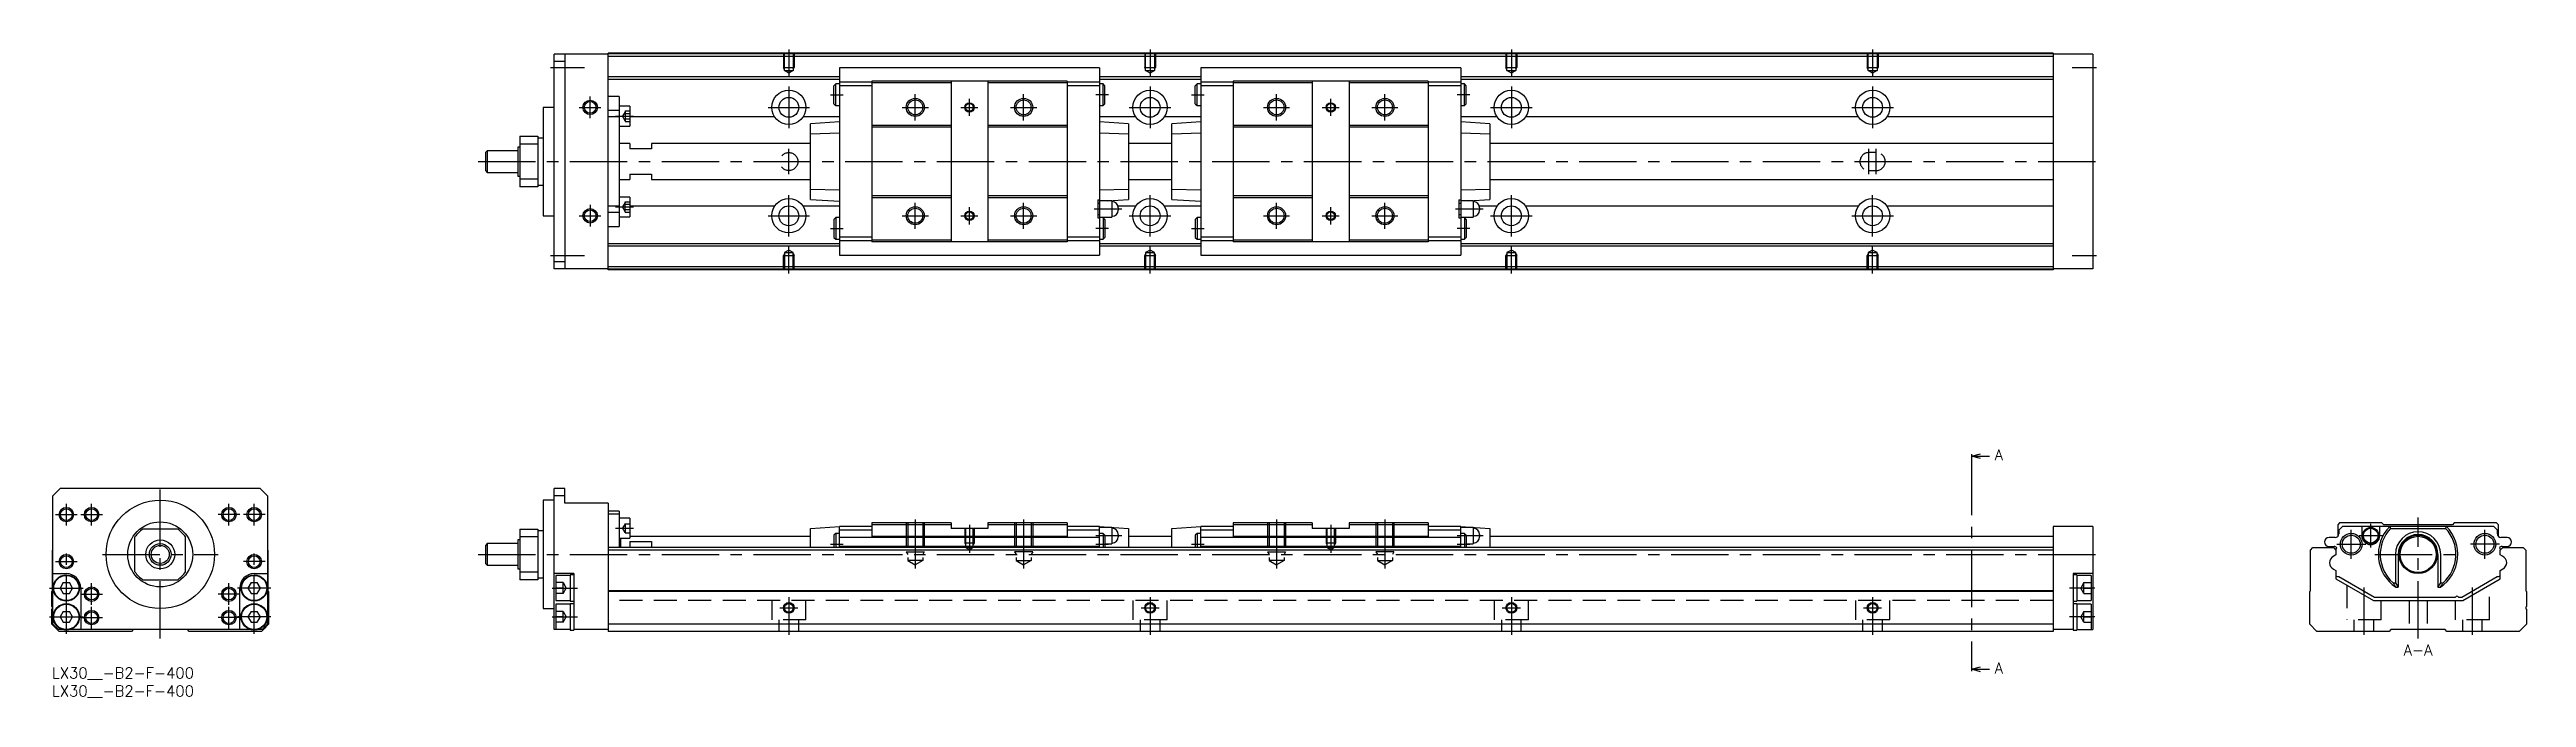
# Model space of a CAD drawing. Extents: x -1 to 685, y -8 to 171.
import ezdxf

# ---------------------------------------------------------------- set-up
doc = ezdxf.new("R2010")
doc.units = 0
doc.header["$LTSCALE"] = 0.5
doc.linetypes.add('CENTER', pattern=[50.8, 31.75, -6.35, 6.35, -6.35])
doc.linetypes.add('DASHED', pattern=[19.05, 12.7, -6.35])
for name, color, linetype in [('MSM_CENTER', 1, 'CENTER'), ('MSM_CONTINUOUS', 7, 'CONTINUOUS'), ('MSM_DASHED', 4, 'DASHED'), ('MSM_NARROW', 5, 'CONTINUOUS'), ('MSM_PART_NUMBER', 7, 'CONTINUOUS')]:
    doc.layers.add(name, color=color, linetype=linetype)
doc.styles.get("Standard").update_dxf_attribs({"font": 'txt.shx', "height": 3, "bigfont": 'bigfont.shx'})

# ---------------------------------------------------------------- blocks, each defined once
blk = doc.blocks.new('*U2')
at = {"layer": 'MSM_PART_NUMBER'}
blk.add_text('LX30__-B2-F-400', height=3, dxfattribs=at).set_placement((0, -3))
blk = doc.blocks.new('*U3')
at = {"layer": 'MSM_PART_NUMBER'}
blk.add_text('LX30__-B2-F-400', height=3, dxfattribs=at).set_placement((0, -8))

msp = doc.modelspace()

# ---------------------------------------------------------------- linework, layer by layer
at = {"layer": 'MSM_CENTER'}
for p, q in [((138, 166), (147.4, 166)), ((204, 171), (204, 163.49)), ((304, 171), (304, 163.49)), ((404, 171), (404, 163.49)), ((504, 171), (504, 163.49)), ((559.25, 166), (566, 166)), ((149, 152), (149, 158)), ((204, 160.75), (204, 149.25)), ((215.5, 158.5), (219, 158.5)), ((239, 151.37), (239, 158.62)), ((269, 151.37), (269, 158.62)), ((292.5, 158.5), (289, 158.5)), ((304, 160.75), (304, 149.25)), ((315.5, 158.5), (319, 158.5)), ((339, 151.37), (339, 158.62)), ((369, 151.37), (369, 158.62)), ((392.5, 158.5), (389, 158.5)), ((404, 160.75), (404, 149.25)), ((504, 160.75), (504, 149.25)), ((146, 155), (152, 155)), ((156, 152.55), (161, 152.55)), ((198.25, 155), (209.75, 155)), ((235.37, 155), (242.62, 155)), ((251.63, 155), (256.36, 155)), ((254, 152.63), (254, 157.36)), ((265.37, 155), (272.62, 155)), ((298.25, 155), (309.75, 155)), ((335.37, 155), (342.62, 155)), ((351.63, 155), (356.36, 155)), ((354, 152.63), (354, 157.36)), ((365.37, 155), (372.62, 155)), ((398.25, 155), (409.75, 155)), ((498.25, 155), (509.75, 155)), ((118, 140), (567, 140)), ((204, 136.5), (204, 143.5)), ((503, 136.5), (503, 143.5)), ((505, 136.5), (505, 143.5)), ((204, 119.25), (204, 130.75)), ((304, 119.25), (304, 130.75)), ((404, 119.25), (404, 130.75)), ((504, 119.25), (504, 130.75)), ((146, 125), (152, 125)), ((149, 128), (149, 122)), ((156, 127.44), (161, 127.44)), ((198.25, 125), (209.75, 125)), ((235.37, 125), (242.62, 125)), ((239, 121.37), (239, 128.62)), ((251.63, 125), (256.36, 125)), ((254, 122.63), (254, 127.36)), ((265.37, 125), (272.62, 125)), ((269, 121.37), (269, 128.62)), ((288.5, 126.9), (296.2, 126.9)), ((298.25, 125), (309.75, 125)), ((335.37, 125), (342.62, 125)), ((339, 121.37), (339, 128.62)), ((351.63, 125), (356.36, 125)), ((354, 122.63), (354, 127.36)), ((365.37, 125), (372.62, 125)), ((369, 121.37), (369, 128.62)), ((388.5, 126.9), (396.2, 126.9)), ((398.25, 125), (409.75, 125)), ((498.25, 125), (509.75, 125)), ((215.5, 121.5), (219, 121.5)), ((292.5, 121.5), (289, 121.5)), ((315.5, 121.5), (319, 121.5)), ((392.5, 121.5), (389, 121.5)), ((138, 114), (147.4, 114)), ((204, 109), (204, 116.51)), ((304, 109), (304, 116.51)), ((404, 109), (404, 116.51)), ((504, 109), (504, 116.51)), ((559.25, 114), (566, 114)), ((531.37, 58), (531.37, 0)), ((30, 8), (30, 51.5)), ((1, 42.3), (7, 42.3)), ((4, 39.3), (4, 45.3)), ((8, 42.3), (14, 42.3)), ((11, 39.3), (11, 45.3)), ((52, 42.3), (46, 42.3)), ((49, 39.3), (49, 45.3)), ((59, 42.3), (53, 42.3)), ((56, 39.3), (56, 45.3)), ((655, 8), (655, 41.5)), ((156, 38.55), (161, 38.55)), ((239, 41), (239, 27.41)), ((254, 39.5), (254, 31.69)), ((269, 41), (269, 27.41)), ((289, 36.5), (296.2, 36.5)), ((339, 41), (339, 27.41)), ((354, 39.5), (354, 31.69)), ((369, 41), (369, 27.41)), ((389, 36.5), (396.2, 36.5)), ((636.5, 30.1), (636.5, 38.1)), ((638.65, 36.5), (645.15, 36.5)), ((641.9, 33.25), (641.9, 39.75)), ((673.5, 30.1), (673.5, 38.1)), ((1, 29.3), (7, 29.3)), ((4, 9.35), (4, 32.3)), ((14, 31.3), (46, 31.3)), ((59, 29.3), (53, 29.3)), ((56, 9.35), (56, 32.3)), ((118, 31.3), (567, 31.3)), ((215.5, 34.1), (219, 34.1)), ((289, 34.1), (292.5, 34.1)), ((315.5, 34.1), (319, 34.1)), ((389, 34.1), (392.5, 34.1)), ((632.5, 34.1), (640.5, 34.1)), ((643, 31.3), (667, 31.3)), ((677.5, 34.1), (669.5, 34.1)), ((-0.65, 22), (8.65, 22)), ((11, 17.3), (11, 23.3)), ((49, 17.3), (49, 23.3)), ((60.65, 22), (51.35, 22)), ((138.5, 22), (145.5, 22)), ((565.5, 22), (558.5, 22)), ((640, 22.18), (640, 9)), ((670, 22.18), (670, 9)), ((-0.65, 14), (8.65, 14)), ((8, 20.3), (14, 20.3)), ((8, 13.8), (14, 13.8)), ((11, 10.8), (11, 16.8)), ((52, 20.3), (46, 20.3)), ((52, 13.8), (46, 13.8)), ((49, 10.8), (49, 16.8)), ((60.65, 14), (51.35, 14)), ((138.5, 14), (145.5, 14)), ((201.5, 16.5), (206.5, 16.5)), ((204, 19.5), (204, 9)), ((301.5, 16.5), (306.5, 16.5)), ((304, 19.5), (304, 9)), ((401.5, 16.5), (406.5, 16.5)), ((404, 19.5), (404, 9)), ((501.5, 16.5), (506.5, 16.5)), ((504, 19.5), (504, 9)), ((565.5, 14), (558.5, 14))]:
    msp.add_line(p, q, dxfattribs=at)
at = {"layer": 'MSM_CONTINUOUS'}
for p, q in [((154, 169.7), (139, 169.7)), ((139, 110.3), (139, 169.7)), ((142, 167.7), (139, 167.7)), ((142, 169.7), (142, 110.3)), ((554, 170), (154, 170)), ((154, 110), (154, 170)), ((554, 169.8), (154, 169.8)), ((554, 169.1), (154, 169.1)), ((290, 165.9), (218, 165.9)), ((218, 165.9), (218, 114.1)), ((290, 165.9), (290, 114.1)), ((390, 165.9), (318, 165.9)), ((318, 165.9), (318, 114.1)), ((390, 165.9), (390, 114.1)), ((554, 170), (554, 110)), ((565, 169.7), (554, 169.7)), ((565, 169.7), (565, 110.3)), ((218, 163.45), (154, 163.45)), ((218, 162.75), (154, 162.75)), ((157, 158), (154, 158)), ((157, 158), (157, 122)), ((217, 161.5), (216.5, 161)), ((216.5, 156), (216.5, 161)), ((218, 161.5), (217, 161.5)), ((217, 155.5), (217, 161.5)), ((227, 161.95), (218, 161.95)), ((227, 160.95), (218, 160.95)), ((281, 162.25), (227, 162.25)), ((227, 162.25), (227, 117.75)), ((248.9, 161.75), (227, 161.75)), ((248.9, 162.25), (248.9, 117.75)), ((259.1, 162.25), (259.1, 117.75)), ((281, 161.75), (259.1, 161.75)), ((281, 162.25), (281, 117.75)), ((290, 161.95), (281, 161.95)), ((290, 160.95), (281, 160.95)), ((318, 163.45), (290, 163.45)), ((318, 162.75), (290, 162.75)), ((291, 161.5), (290, 161.5)), ((291.5, 161), (291, 161.5)), ((291, 155.5), (291, 161.5)), ((291.5, 156), (291.5, 161)), ((317, 161.5), (316.5, 161)), ((316.5, 156), (316.5, 161)), ((318, 161.5), (317, 161.5)), ((317, 155.5), (317, 161.5)), ((327, 161.95), (318, 161.95)), ((327, 160.95), (318, 160.95)), ((381, 162.25), (327, 162.25)), ((327, 162.25), (327, 117.75)), ((348.9, 161.75), (327, 161.75)), ((348.9, 162.25), (348.9, 117.75)), ((359.1, 162.25), (359.1, 117.75)), ((381, 161.75), (359.1, 161.75)), ((381, 162.25), (381, 117.75)), ((390, 161.95), (381, 161.95)), ((390, 160.95), (381, 160.95)), ((554, 163.45), (390, 163.45)), ((554, 162.75), (390, 162.75)), ((391, 161.5), (390, 161.5)), ((391.5, 161), (391, 161.5)), ((391, 155.5), (391, 161.5)), ((391.5, 156), (391.5, 161)), ((136, 155), (136, 125)), ((139, 155), (136, 155)), ((157, 154.13), (154, 154.13)), ((157, 152.38), (154, 152.38)), ((160, 155.3), (157, 155.3)), ((160, 155.3), (160, 149.8)), ((200.05, 152.36), (160, 152.36)), ((218, 152.36), (207.95, 152.36)), ((218, 151), (210, 150.47)), ((216.5, 156), (217, 155.5)), ((217, 155.5), (218, 155.5)), ((290, 155.5), (291, 155.5)), ((300.05, 152.36), (290, 152.36)), ((298, 150.47), (290, 151)), ((291, 155.5), (291.5, 156)), ((318, 152.36), (307.95, 152.36)), ((318, 151), (310, 150.47)), ((316.5, 156), (317, 155.5)), ((317, 155.5), (318, 155.5)), ((390, 155.5), (391, 155.5)), ((400.05, 152.36), (390, 152.36)), ((398, 150.47), (390, 151)), ((391, 155.5), (391.5, 156)), ((500.05, 152.36), (407.95, 152.36)), ((554, 152.36), (507.95, 152.36)), ((129, 144), (129, 136)), ((129.5, 144), (129, 144)), ((129.5, 147), (134.5, 147)), ((129.5, 147), (129.5, 133)), ((134.5, 144.82), (129.5, 144.82)), ((134.5, 147), (134.5, 133)), ((136, 146.5), (134.5, 146.5)), ((157, 149.8), (160, 149.8)), ((160, 145), (157, 145)), ((160, 145), (160, 143.5)), ((166, 145), (166, 143.5)), ((210, 145), (166, 145)), ((210, 129.53), (210, 150.47)), ((218, 147.86), (210, 147.6)), ((248.9, 150), (227, 150)), ((248.9, 149.5), (227, 149.5)), ((281, 150), (259.1, 150)), ((281, 149.5), (259.1, 149.5)), ((298, 147.6), (290, 147.86)), ((298, 150.47), (298, 129.53)), ((310, 145), (298, 145)), ((310, 129.53), (310, 150.47)), ((318, 147.86), (310, 147.6)), ((348.9, 150), (327, 150)), ((348.9, 149.5), (327, 149.5)), ((381, 150), (359.1, 150)), ((381, 149.5), (359.1, 149.5)), ((398, 147.6), (390, 147.86)), ((398, 150.47), (398, 129.53)), ((554, 145), (398, 145)), ((120.5, 143), (120, 142.5)), ((120, 142.5), (120, 137.5)), ((120, 137.5), (120.5, 137)), ((120.5, 143), (120.5, 137)), ((129, 143), (120.5, 143)), ((166, 143.5), (160, 143.5)), ((120.5, 137), (129, 137)), ((129, 136), (129.5, 136)), ((129.5, 135.18), (134.5, 135.18)), ((134.5, 133), (129.5, 133)), ((134.5, 133.5), (136, 133.5)), ((157, 135), (160, 135)), ((160, 136.5), (166, 136.5)), ((160, 136.5), (160, 135)), ((166, 136.5), (166, 135)), ((166, 135), (210, 135)), ((210, 132.4), (218, 132.14)), ((248.9, 130.5), (227, 130.5)), ((281, 130.5), (259.1, 130.5)), ((290, 132.14), (298, 132.4)), ((298, 135), (310, 135)), ((310, 132.4), (318, 132.14)), ((348.9, 130.5), (327, 130.5)), ((381, 130.5), (359.1, 130.5)), ((390, 132.14), (398, 132.4)), ((398, 135), (554, 135)), ((136, 125), (139, 125)), ((157, 127.62), (154, 127.62)), ((157, 125.87), (154, 125.87)), ((160, 130.19), (157, 130.19)), ((157, 124.69), (160, 124.69)), ((160, 130.19), (160, 124.69)), ((200.05, 127.64), (160, 127.64)), ((218, 127.64), (207.95, 127.64)), ((210, 129.53), (218, 129)), ((217, 124.5), (216.5, 124)), ((216.5, 124), (216.5, 119)), ((217, 124.5), (217, 118.5)), ((218, 124.5), (217, 124.5)), ((248.9, 130), (227, 130)), ((281, 130), (259.1, 130)), ((289.5, 129.4), (289.5, 124.4)), ((289.5, 129.4), (290, 129.4)), ((290, 128.4), (289.5, 128.4)), ((289.5, 125.4), (290, 125.4)), ((289.5, 124.4), (290, 124.4)), ((293.45, 129.15), (290, 129.15)), ((290, 124.65), (293.45, 124.65)), ((291, 124.5), (290, 124.5)), ((291, 124.5), (291, 118.5)), ((291.5, 124), (291, 124.5)), ((291.5, 124), (291.5, 119)), ((292.26, 129.15), (298, 129.53)), ((293.45, 129.15), (293.45, 124.65)), ((300.05, 127.64), (295.14, 127.64)), ((295.2, 127.2), (295.2, 126.6)), ((318, 127.64), (307.95, 127.64)), ((310, 129.53), (318, 129)), ((317, 124.5), (316.5, 124)), ((316.5, 124), (316.5, 119)), ((317, 124.5), (317, 118.5)), ((318, 124.5), (317, 124.5)), ((348.9, 130), (327, 130)), ((381, 130), (359.1, 130)), ((389.5, 129.4), (389.5, 124.4)), ((389.5, 129.4), (390, 129.4)), ((390, 128.4), (389.5, 128.4)), ((389.5, 125.4), (390, 125.4)), ((389.5, 124.4), (390, 124.4)), ((393.45, 129.15), (390, 129.15)), ((390, 124.65), (393.45, 124.65)), ((391, 124.5), (390, 124.5)), ((391, 124.5), (391, 118.5)), ((391.5, 124), (391, 124.5)), ((391.5, 124), (391.5, 119)), ((392.26, 129.15), (398, 129.53)), ((393.45, 129.15), (393.45, 124.65)), ((400.05, 127.64), (395.14, 127.64)), ((395.2, 127.2), (395.2, 126.6)), ((500.05, 127.64), (407.95, 127.64)), ((554, 127.64), (507.95, 127.64)), ((154, 122), (157, 122)), ((218, 117.25), (154, 117.25)), ((216.5, 119), (217, 118.5)), ((217, 118.5), (218, 118.5)), ((227, 119.05), (218, 119.05)), ((227, 118.05), (218, 118.05)), ((248.9, 118.25), (227, 118.25)), ((281, 117.75), (227, 117.75)), ((281, 118.25), (259.1, 118.25)), ((290, 119.05), (281, 119.05)), ((290, 118.05), (281, 118.05)), ((290, 118.5), (291, 118.5)), ((318, 117.25), (290, 117.25)), ((291, 118.5), (291.5, 119)), ((316.5, 119), (317, 118.5)), ((317, 118.5), (318, 118.5)), ((327, 119.05), (318, 119.05)), ((327, 118.05), (318, 118.05)), ((348.9, 118.25), (327, 118.25)), ((381, 117.75), (327, 117.75)), ((381, 118.25), (359.1, 118.25)), ((390, 119.05), (381, 119.05)), ((390, 118.05), (381, 118.05)), ((390, 118.5), (391, 118.5)), ((554, 117.25), (390, 117.25)), ((391, 118.5), (391.5, 119)), ((142, 112.3), (139, 112.3)), ((154, 110.3), (139, 110.3)), ((218, 116.55), (154, 116.55)), ((554, 110.9), (154, 110.9)), ((554, 110.2), (154, 110.2)), ((554, 110), (154, 110)), ((218, 114.1), (290, 114.1)), ((318, 116.55), (290, 116.55)), ((318, 114.1), (390, 114.1)), ((554, 116.55), (390, 116.55)), ((565, 110.3), (554, 110.3)), ((531.37, 58.5), (533.88, 59.17)), ((531.37, 59), (531.37, 58)), ((533.88, 57.83), (531.37, 58.5)), ((531.37, 58.5), (536.38, 58.5)), ((2.3, 49.5), (0.3, 47.5)), ((57.7, 49.5), (2.3, 49.5)), ((59.7, 47.5), (57.7, 49.5)), ((139, 10.5), (139, 49.5)), ((142, 49.5), (139, 49.5)), ((142, 45.5), (142, 49.5)), ((0.3, 12), (0.3, 47.5)), ((59.7, 47.5), (59.7, 12)), ((139, 46.3), (136, 46.3)), ((136, 46.3), (136, 16.3)), ((142, 47.5), (139, 47.5)), ((154, 45.5), (142, 45.5)), ((154, 45.5), (154, 10)), ((157, 43.3), (154, 43.3)), ((157, 42.45), (154, 42.45)), ((157, 43.3), (157, 33.2)), ((160, 41.3), (157, 41.3)), ((160, 41.3), (160, 35.8)), ((23, 26.48), (23, 36.12)), ((34.82, 38.3), (25.18, 38.3)), ((37, 26.48), (37, 36.12)), ((120.5, 34.3), (120, 33.8)), ((129, 34.3), (120.5, 34.3)), ((120.5, 34.3), (120.5, 28.3)), ((129.5, 35.3), (129, 35.3)), ((129, 35.3), (129, 27.3)), ((129.5, 38.3), (134.5, 38.3)), ((129.5, 38.3), (129.5, 24.3)), ((134.5, 36.12), (129.5, 36.12)), ((134.5, 38.3), (134.5, 24.3)), ((136, 37.8), (134.5, 37.8)), ((157, 35.8), (160, 35.8)), ((157.5, 33.2), (157.5, 35.8)), ((160, 36.3), (210, 36.3)), ((160, 34.87), (166, 34.87)), ((160, 34.87), (160, 33.2)), ((166, 34.87), (166, 33.2)), ((210, 38.5), (218, 39)), ((210, 33.2), (210, 38.5)), ((217, 37.1), (216.5, 36.6)), ((216.5, 36.6), (216.5, 33.2)), ((218, 37.1), (217, 37.1)), ((217, 37.1), (217, 33.2)), ((227, 39), (218, 39)), ((218, 33.2), (218, 39)), ((227, 38), (218, 38)), ((290, 36), (218, 36)), ((227, 40), (227, 36.29)), ((248.9, 40), (227, 40)), ((248.9, 39.5), (227, 39.5)), ((281, 36.29), (227, 36.29)), ((248.9, 40), (248.9, 38.5)), ((259.1, 38.5), (248.9, 38.5)), ((281, 40), (259.1, 40)), ((259.1, 40), (259.1, 38.5)), ((281, 39.5), (259.1, 39.5)), ((281, 40), (281, 36.29)), ((290, 39), (281, 39)), ((290, 38), (281, 38)), ((290, 39), (298, 38.5)), ((290, 33.2), (290, 39)), ((293.45, 38.75), (290, 38.75)), ((291, 37.1), (290, 37.1)), ((291.5, 36.6), (291, 37.1)), ((291, 37.1), (291, 33.2)), ((291.5, 36.6), (291.5, 33.2)), ((293.45, 38.75), (293.45, 34.25)), ((295.2, 36.8), (295.2, 36.2)), ((298, 38.5), (298, 33.2)), ((298, 36.3), (310, 36.3)), ((310, 38.5), (318, 39)), ((310, 33.2), (310, 38.5)), ((317, 37.1), (316.5, 36.6)), ((316.5, 36.6), (316.5, 33.2)), ((318, 37.1), (317, 37.1)), ((317, 37.1), (317, 33.2)), ((327, 39), (318, 39)), ((318, 33.2), (318, 39)), ((327, 38), (318, 38)), ((390, 36), (318, 36)), ((327, 40), (327, 36.29)), ((348.9, 40), (327, 40)), ((348.9, 39.5), (327, 39.5)), ((381, 36.29), (327, 36.29)), ((348.9, 40), (348.9, 38.5)), ((359.1, 38.5), (348.9, 38.5)), ((381, 40), (359.1, 40)), ((359.1, 40), (359.1, 38.5)), ((381, 39.5), (359.1, 39.5)), ((381, 40), (381, 36.29)), ((390, 39), (381, 39)), ((390, 38), (381, 38)), ((390, 39), (398, 38.5)), ((390, 33.2), (390, 39)), ((393.45, 38.75), (390, 38.75)), ((391, 37.1), (390, 37.1)), ((391.5, 36.6), (391, 37.1)), ((391, 37.1), (391, 33.2)), ((391.5, 36.6), (391.5, 33.2)), ((393.45, 38.75), (393.45, 34.25)), ((395.2, 36.8), (395.2, 36.2)), ((398, 38.5), (398, 33.2)), ((398, 36.3), (554, 36.3)), ((554, 39), (554, 10)), ((565, 39), (554, 39)), ((565, 39), (565, 10.5)), ((632.05, 36), (630.35, 36)), ((633.25, 40), (632.75, 39.5)), ((632.75, 39.5), (632.75, 36.29)), ((634.05, 39), (633.05, 38)), ((633.05, 38), (633.05, 37)), ((645, 40), (633.25, 40)), ((675.95, 39), (634.05, 39)), ((639.4, 39), (639.4, 36.5)), ((644.4, 36.5), (644.4, 39)), ((645.5, 39.5), (645, 40)), ((664.5, 39.5), (645.5, 39.5)), ((647.14, 39), (647.4, 38.5)), ((647.4, 38.5), (662.6, 38.5)), ((662.6, 38.5), (662.86, 39)), ((665, 40), (664.5, 39.5)), ((676.75, 40), (665, 40)), ((676.95, 38), (675.95, 39)), ((677.25, 39.5), (676.75, 40)), ((676.95, 37), (676.95, 38)), ((677.25, 36.29), (677.25, 39.5)), ((679.65, 36), (677.95, 36)), ((0.2, 32.5), (0.3, 32.6)), ((0.2, 21.2), (0.2, 32.5)), ((59.7, 32.6), (59.8, 32.5)), ((59.8, 32.5), (59.8, 21.2)), ((120, 33.8), (120, 28.8)), ((120, 28.8), (120.5, 28.3)), ((120.5, 28.3), (129, 28.3)), ((554, 33.2), (154, 33.2)), ((554, 32.5), (154, 32.5)), ((290, 33.5), (218, 33.5)), ((291.5, 34.25), (293.45, 34.25)), ((390, 33.5), (318, 33.5)), ((391.5, 34.25), (393.45, 34.25)), ((625.2, 32.5), (625.9, 33.2)), ((625.2, 21.2), (625.2, 32.5)), ((625.9, 33.2), (631.55, 33.2)), ((630.35, 33.5), (631.75, 33.5)), ((632.25, 31.15), (631.5, 30.72)), ((631.55, 33.2), (632.25, 32.5)), ((632.2, 32.7), (632.2, 32.55)), ((632.25, 32.5), (632.25, 31.15)), ((648.74, 31.3), (648.74, 23.45)), ((649.5, 31.3), (649.5, 22.2)), ((660.5, 31.3), (660.5, 22.2)), ((661.26, 23.45), (661.26, 31.3)), ((677.75, 32.5), (678.45, 33.2)), ((677.75, 32.5), (677.8, 32.55)), ((677.75, 31.15), (677.75, 32.5)), ((677.75, 31.15), (677.75, 32.5)), ((678.4, 30.78), (677.75, 31.15)), ((678.4, 30.78), (677.75, 31.15)), ((677.8, 32.55), (677.8, 32.7)), ((678.25, 33.5), (679.65, 33.5)), ((678.45, 33.2), (684.1, 33.2)), ((684.1, 33.2), (684.8, 32.5)), ((684.8, 32.5), (684.8, 21.2)), ((0, 21), (0.2, 21.2)), ((0, 16.9), (0, 21)), ((0.3, 26), (4, 26)), ((3.13, 23.5), (2.27, 22)), ((2.27, 22), (3.13, 20.5)), ((3.13, 23.5), (4.87, 23.5)), ((5.73, 22), (4.87, 23.5)), ((4.87, 20.5), (5.73, 22)), ((8, 22), (8, 10.5)), ((25.18, 24.3), (34.82, 24.3)), ((52, 10.5), (52, 22)), ((55.13, 23.5), (54.27, 22)), ((54.27, 22), (55.13, 20.5)), ((55.13, 23.5), (56.87, 23.5)), ((56, 26), (59.7, 26)), ((57.73, 22), (56.87, 23.5)), ((56.87, 20.5), (57.73, 22)), ((59.8, 21.2), (60, 21)), ((60, 21), (60, 12)), ((129, 27.3), (129.5, 27.3)), ((129.5, 26.48), (134.5, 26.48)), ((134.5, 24.3), (129.5, 24.3)), ((134.5, 24.8), (136, 24.8)), ((144.5, 26), (139, 26)), ((143.5, 25.5), (139.5, 25.5)), ((139.5, 25.5), (139.5, 18.5)), ((144.5, 25.65), (143.5, 25.65)), ((143.5, 25.65), (143.5, 18.35)), ((144.5, 26), (144.5, 10.35)), ((554, 21.2), (154, 21.2)), ((554, 21), (154, 21)), ((565, 26), (559.5, 26)), ((559.5, 26), (559.5, 10.35)), ((560.5, 25.65), (559.5, 25.65)), ((560.5, 25.65), (560.5, 18.35)), ((564.5, 25.5), (560.5, 25.5)), ((564.5, 25.5), (564.5, 18.5)), ((625, 21), (625.2, 21.2)), ((625, 12), (625, 21)), ((631.6, 27.22), (632.25, 26.85)), ((632.25, 26.85), (632.25, 24.5)), ((632.25, 24.5), (642.64, 18.5)), ((632.7, 25.16), (633.1, 25.16)), ((633.1, 25.16), (642.91, 19.5)), ((648.07, 23.45), (648.74, 23.45)), ((648.74, 23.45), (649.5, 22.2)), ((648.82, 22.2), (649.5, 22.2)), ((660.5, 22.2), (661.26, 23.45)), ((660.5, 22.2), (661.18, 22.2)), ((661.26, 23.45), (661.93, 23.45)), ((667.09, 19.5), (676.9, 25.16)), ((667.36, 18.5), (677.75, 24.5)), ((676.9, 25.16), (677.3, 25.16)), ((677.75, 26.85), (678.5, 27.28)), ((677.75, 26.85), (678.5, 27.28)), ((677.75, 25.45), (677.75, 26.85)), ((677.75, 24.5), (677.75, 26.85)), ((684.8, 21.2), (685, 21)), ((685, 21), (685, 16.9)), ((0, 12), (0, 16.1)), ((3.13, 15.5), (2.27, 14)), ((2.27, 14), (3.13, 12.5)), ((3.13, 20.5), (4.87, 20.5)), ((3.13, 15.5), (4.87, 15.5)), ((5.73, 14), (4.87, 15.5)), ((4.87, 12.5), (5.73, 14)), ((55.13, 15.5), (54.27, 14)), ((54.27, 14), (55.13, 12.5)), ((55.13, 20.5), (56.87, 20.5)), ((55.13, 15.5), (56.87, 15.5)), ((57.73, 14), (56.87, 15.5)), ((56.87, 12.5), (57.73, 14)), ((136, 16.3), (139, 16.3)), ((139.5, 18.5), (143.5, 18.5)), ((143.5, 17.5), (139.5, 17.5)), ((139.5, 17.5), (139.5, 10.5)), ((143.5, 18.35), (144.5, 18.35)), ((144.5, 17.65), (143.5, 17.65)), ((143.5, 17.65), (143.5, 10.35)), ((559.5, 18.35), (560.5, 18.35)), ((560.5, 17.65), (559.5, 17.65)), ((560.5, 18.5), (564.5, 18.5)), ((560.5, 17.65), (560.5, 10.35)), ((564.5, 17.5), (560.5, 17.5)), ((564.5, 17.5), (564.5, 10.5)), ((642.64, 18.5), (667.36, 18.5)), ((642.91, 19.5), (665.35, 19.5)), ((666.15, 19.5), (667.09, 19.5)), ((685, 16.1), (685, 12)), ((2, 10), (0, 12)), ((1.8, 10.5), (0.3, 12)), ((2.96, 10.5), (1.8, 10.5)), ((22, 10), (2, 10)), ((3.13, 12.5), (4.87, 12.5)), ((54.96, 10.5), (5.04, 10.5)), ((22.5, 10.5), (22, 10)), ((38, 10), (37.5, 10.5)), ((58, 10), (38, 10)), ((55.13, 12.5), (56.87, 12.5)), ((58.2, 10.5), (57.04, 10.5)), ((60, 12), (58, 10)), ((59.7, 12), (58.2, 10.5)), ((143.5, 10.5), (139, 10.5)), ((143.5, 10.35), (144.5, 10.35)), ((154, 10.5), (144.5, 10.5)), ((554, 12), (154, 12)), ((554, 10), (154, 10)), ((559.5, 10.5), (554, 10.5)), ((559.5, 10.35), (560.5, 10.35)), ((560.5, 10.5), (565, 10.5)), ((627, 10), (625, 12)), ((647, 10), (627, 10)), ((647.5, 10.5), (647, 10)), ((662.5, 10.5), (647.5, 10.5)), ((663, 10), (662.5, 10.5)), ((683, 10), (663, 10)), ((685, 12), (683, 10)), ((531.37, -0.5), (533.88, 0.17)), ((531.37, 0), (531.37, -1)), ((533.88, -1.17), (531.37, -0.5)), ((531.37, -0.5), (536.38, -0.5))]:
    msp.add_line(p, q, dxfattribs=at)
for centre, radius in [((204, 155), 4.75), ((204, 155), 2.75), ((304, 155), 4.75), ((304, 155), 2.75), ((404, 155), 4.75), ((404, 155), 2.75), ((504, 155), 4.75), ((504, 155), 2.75), ((149, 155), 1.62), ((239, 155), 2.07), ((254, 155), 1.06), ((269, 155), 2.07), ((339, 155), 2.07), ((354, 155), 1.06), ((369, 155), 2.07), ((149, 125), 1.62), ((204, 125), 4.75), ((204, 125), 2.75), ((239, 125), 2.07), ((254, 125), 1.06), ((269, 125), 2.07), ((304, 125), 4.75), ((304, 125), 2.75), ((339, 125), 2.07), ((354, 125), 1.06), ((369, 125), 2.07), ((404, 125), 4.75), ((404, 125), 2.75), ((504, 125), 4.75), ((504, 125), 2.75), ((4, 42.3), 1.62), ((11, 42.3), 1.62), ((30, 31.3), 15), ((49, 42.3), 1.62), ((56, 42.3), 1.62), ((30, 31.3), 9), ((30, 31.3), 4), ((30, 31.3), 3), ((636.5, 34.1), 3), ((636.5, 34.1), 2.5), ((641.9, 36.5), 2.25), ((641.9, 36.5), 2.05), ((655, 31.3), 5.3), ((655, 31.3), 5), ((673.5, 34.1), 3), ((673.5, 34.1), 2.5), ((4, 29.3), 1.62), ((30, 31.3), 2.5), ((56, 29.3), 1.62), ((4, 22), 3.65), ((4, 22), 3.5), ((11, 20.3), 1.62), ((49, 20.3), 1.62), ((56, 22), 3.65), ((56, 22), 3.5), ((4, 14), 3.65), ((4, 14), 3.5), ((11, 13.8), 1.62), ((49, 13.8), 1.62), ((56, 14), 3.65), ((56, 14), 3.5), ((204, 16.5), 1.23), ((304, 16.5), 1.23), ((404, 16.5), 1.23), ((504, 16.5), 1.23)]:
    msp.add_circle(centre, radius, dxfattribs=at)
for centre, radius, start, end in [((293.45, 127.2), 1.75, 0, 90), ((293.45, 126.6), 1.75, 270, 0), ((393.45, 127.2), 1.75, 0, 90), ((393.45, 126.6), 1.75, 270, 0), ((30, 31.3), 8.5, 124.56032, 145.43968), ((30, 31.3), 8.5, 34.56032, 55.43968), ((293.45, 36.8), 1.75, 0, 90), ((293.45, 36.2), 1.75, 270, 0), ((393.45, 36.8), 1.75, 0, 90), ((393.45, 36.2), 1.75, 270, 0), ((630.35, 34.75), 1.25, 90, 270), ((632.05, 37), 1, 270, 0), ((641.9, 36.5), 2.5, 180, 0), ((655, 31.3), 11, 135.573, 235.81959), ((655, 31.3), 10.47, 136.57129, 228.55525), ((655, 31.3), 6.26, 0, 180), ((655, 31.3), 5.5, 0, 180), ((655, 31.3), 11, 304.18041, 44.427), ((655, 31.3), 10.47, 311.44475, 43.42871), ((677.95, 37), 1, 180, 270), ((679.65, 34.75), 1.25, 270, 90), ((632.65, 28.85), 2.2, 121.45533, 176.01903), ((632.65, 29.15), 2.2, 183.98097, 241.45517), ((631.75, 32.5), 1, 41.23398, 90), ((632.7, 32.7), 0.5, 113.32535, 180), ((678.25, 32.5), 1, 90, 138.76602), ((677.3, 32.7), 0.5, 0, 66.67465), ((677.35, 28.85), 2.2, 3.98097, 61.45517), ((677.35, 29.15), 2.2, 301.45533, 356.01903), ((677.35, 29.15), 2.2, 301.45533, 356.01903), ((4, 22), 4, 0, 90), ((30, 31.3), 8.5, 214.56032, 235.43968), ((30, 31.3), 8.5, 304.56032, 325.43968), ((56, 22), 4, 90, 180), ((632.7, 25.66), 0.5, 205.84193, 270), ((656, 27.35), 8.83, 206.14749, 215.62533), ((654, 27.35), 8.84, 324.37545, 333.85173), ((677.3, 25.66), 0.5, 270, 334.15807), ((-0.3, 16.5), 0.5, 306.8699, 53.1301), ((665.75, 19.2), 0.5, 36.8699, 143.1301), ((685.3, 16.5), 0.5, 126.8699, 233.1301), ((2.3, 12.5), 2, 216.8699, 233.1301), ((57.7, 12.5), 2, 306.8699, 323.1301)]:
    msp.add_arc(centre, radius, start, end, dxfattribs=at)
at = {"layer": 'MSM_DASHED'}
for p, q in [((202.5, 170), (202.5, 166)), ((202.77, 165.53), (202.5, 166)), ((202.5, 166), (205.5, 166)), ((202.77, 165.2), (202.77, 170)), ((202.77, 165.2), (205.23, 165.2)), ((204, 164.49), (202.77, 165.2)), ((205.23, 165.2), (204, 164.49)), ((205.23, 170), (205.23, 165.2)), ((205.23, 165.53), (205.5, 166)), ((205.5, 170), (205.5, 166)), ((302.5, 170), (302.5, 166)), ((302.77, 165.53), (302.5, 166)), ((302.5, 166), (305.5, 166)), ((302.77, 165.2), (302.77, 170)), ((302.77, 165.2), (305.23, 165.2)), ((304, 164.49), (302.77, 165.2)), ((305.23, 165.2), (304, 164.49)), ((305.23, 170), (305.23, 165.2)), ((305.23, 165.53), (305.5, 166)), ((305.5, 170), (305.5, 166)), ((402.5, 170), (402.5, 166)), ((402.77, 165.53), (402.5, 166)), ((402.5, 166), (405.5, 166)), ((402.77, 165.2), (402.77, 170)), ((402.77, 165.2), (405.23, 165.2)), ((404, 164.49), (402.77, 165.2)), ((405.23, 165.2), (404, 164.49)), ((405.23, 170), (405.23, 165.2)), ((405.23, 165.53), (405.5, 166)), ((405.5, 170), (405.5, 166)), ((502.5, 170), (502.5, 166)), ((502.77, 165.53), (502.5, 166)), ((502.5, 166), (505.5, 166)), ((502.77, 165.2), (502.77, 170)), ((502.77, 165.2), (505.23, 165.2)), ((504, 164.49), (502.77, 165.2)), ((505.23, 165.2), (504, 164.49)), ((505.23, 170), (505.23, 165.2)), ((505.23, 165.53), (505.5, 166)), ((505.5, 170), (505.5, 166)), ((158.7, 153.8), (157.98, 152.55)), ((158.7, 151.3), (157.98, 152.55)), ((158.7, 154), (160, 154)), ((158.7, 154), (158.7, 151.11)), ((158.7, 153.28), (160, 153.28)), ((158.7, 151.83), (160, 151.83)), ((158.7, 151.11), (160, 151.11)), ((505, 142.5), (503, 142.5)), ((503, 137.5), (505, 137.5)), ((158.7, 128.69), (157.98, 127.44)), ((158.7, 126.19), (157.98, 127.44)), ((158.7, 128.89), (160, 128.89)), ((158.7, 126), (158.7, 128.89)), ((158.7, 128.17), (160, 128.17)), ((158.7, 126.72), (160, 126.72)), ((158.7, 126), (160, 126)), ((202.77, 114.47), (202.5, 114)), ((202.5, 110), (202.5, 114)), ((202.5, 114), (205.5, 114)), ((204, 115.51), (202.77, 114.8)), ((202.77, 114.8), (202.77, 110)), ((202.77, 114.8), (205.23, 114.8)), ((205.23, 114.8), (204, 115.51)), ((205.23, 110), (205.23, 114.8)), ((205.23, 114.47), (205.5, 114)), ((205.5, 110), (205.5, 114)), ((302.77, 114.47), (302.5, 114)), ((302.5, 110), (302.5, 114)), ((302.5, 114), (305.5, 114)), ((304, 115.51), (302.77, 114.8)), ((302.77, 114.8), (302.77, 110)), ((302.77, 114.8), (305.23, 114.8)), ((305.23, 114.8), (304, 115.51)), ((305.23, 110), (305.23, 114.8)), ((305.23, 114.47), (305.5, 114)), ((305.5, 110), (305.5, 114)), ((402.77, 114.47), (402.5, 114)), ((402.5, 110), (402.5, 114)), ((402.5, 114), (405.5, 114)), ((404, 115.51), (402.77, 114.8)), ((402.77, 114.8), (402.77, 110)), ((402.77, 114.8), (405.23, 114.8)), ((405.23, 114.8), (404, 115.51)), ((405.23, 110), (405.23, 114.8)), ((405.23, 114.47), (405.5, 114)), ((405.5, 110), (405.5, 114)), ((502.77, 114.47), (502.5, 114)), ((502.5, 110), (502.5, 114)), ((502.5, 114), (505.5, 114)), ((504, 115.51), (502.77, 114.8)), ((502.77, 114.8), (502.77, 110)), ((502.77, 114.8), (505.23, 114.8)), ((505.23, 114.8), (504, 115.51)), ((505.23, 110), (505.23, 114.8)), ((505.23, 114.47), (505.5, 114)), ((505.5, 110), (505.5, 114)), ((158.7, 39.8), (157.98, 38.55)), ((158.7, 37.3), (157.98, 38.55)), ((158.7, 39.8), (160, 39.8)), ((158.7, 39.8), (158.7, 37.3)), ((158.7, 38.55), (160, 38.55)), ((158.7, 37.3), (160, 37.3)), ((236.5, 40), (236.5, 32)), ((236.93, 40), (236.93, 29.6)), ((241.07, 40), (241.07, 29.6)), ((241.5, 40), (241.5, 32)), ((252.7, 38.5), (252.7, 34.5)), ((252.7, 34.5), (252.94, 34.08)), ((252.7, 34.5), (255.3, 34.5)), ((252.94, 38.5), (252.94, 33.3)), ((255.06, 33.3), (255.06, 38.5)), ((255.3, 34.5), (255.06, 34.08)), ((255.3, 38.5), (255.3, 34.5)), ((266.5, 40), (266.5, 32)), ((266.93, 40), (266.93, 29.6)), ((271.07, 40), (271.07, 29.6)), ((271.5, 40), (271.5, 32)), ((336.5, 40), (336.5, 32)), ((336.93, 40), (336.93, 29.6)), ((341.07, 40), (341.07, 29.6)), ((341.5, 40), (341.5, 32)), ((352.7, 38.5), (352.7, 34.5)), ((352.7, 34.5), (352.94, 34.08)), ((352.7, 34.5), (355.3, 34.5)), ((352.94, 38.5), (352.94, 33.3)), ((355.06, 33.3), (355.06, 38.5)), ((355.3, 34.5), (355.06, 34.08)), ((355.3, 38.5), (355.3, 34.5)), ((366.5, 40), (366.5, 32)), ((366.93, 40), (366.93, 29.6)), ((371.07, 40), (371.07, 29.6)), ((371.5, 40), (371.5, 32)), ((236.5, 32), (236.93, 31.25)), ((236.5, 32), (241.5, 32)), ((241.07, 29.6), (236.93, 29.6)), ((236.93, 29.6), (239, 28.41)), ((241.07, 29.6), (239, 28.41)), ((241.5, 32), (241.07, 31.25)), ((255.06, 33.3), (252.94, 33.3)), ((252.94, 33.3), (254, 32.69)), ((254, 32.69), (255.06, 33.3)), ((271.5, 32), (266.5, 32)), ((266.5, 32), (266.93, 31.25)), ((266.93, 29.6), (271.07, 29.6)), ((266.93, 29.6), (269, 28.41)), ((271.07, 29.6), (269, 28.41)), ((271.5, 32), (271.07, 31.25)), ((336.5, 32), (336.93, 31.25)), ((336.5, 32), (341.5, 32)), ((341.07, 29.6), (336.93, 29.6)), ((336.93, 29.6), (339, 28.41)), ((341.07, 29.6), (339, 28.41)), ((341.5, 32), (341.07, 31.25)), ((355.06, 33.3), (352.94, 33.3)), ((352.94, 33.3), (354, 32.69)), ((354, 32.69), (355.06, 33.3)), ((371.5, 32), (366.5, 32)), ((366.5, 32), (366.93, 31.25)), ((366.93, 29.6), (371.07, 29.6)), ((366.93, 29.6), (369, 28.41)), ((371.07, 29.6), (369, 28.41)), ((371.5, 32), (371.07, 31.25)), ((141.5, 23.5), (139.5, 23.5)), ((141.5, 22), (139.5, 22)), ((141.5, 20.5), (141.5, 23.5)), ((141.5, 23.5), (142.37, 22)), ((141.5, 20.5), (142.37, 22)), ((562.5, 23.5), (561.63, 22)), ((562.5, 20.5), (561.63, 22)), ((562.5, 20.5), (562.5, 23.5)), ((562.5, 23.5), (564.5, 23.5)), ((562.5, 22), (564.5, 22)), ((635.25, 22.77), (635.25, 13.2)), ((674.75, 13.2), (674.75, 22.77)), ((141.5, 20.5), (139.5, 20.5)), ((141.5, 15.5), (139.5, 15.5)), ((141.5, 14), (139.5, 14)), ((141.5, 12.5), (141.5, 15.5)), ((141.5, 15.5), (142.37, 14)), ((141.5, 12.5), (142.37, 14)), ((554, 18.5), (154, 18.5)), ((199.25, 18.5), (199.25, 13.2)), ((208.75, 13.2), (208.75, 18.5)), ((299.25, 18.5), (299.25, 13.2)), ((308.75, 13.2), (308.75, 18.5)), ((399.25, 18.5), (399.25, 13.2)), ((408.75, 13.2), (408.75, 18.5)), ((499.25, 18.5), (499.25, 13.2)), ((508.75, 13.2), (508.75, 18.5)), ((562.5, 15.5), (561.63, 14)), ((562.5, 12.5), (561.63, 14)), ((562.5, 20.5), (564.5, 20.5)), ((562.5, 12.5), (562.5, 15.5)), ((562.5, 15.5), (564.5, 15.5)), ((562.5, 14), (564.5, 14)), ((644.75, 13.2), (644.75, 18.5)), ((652.5, 18.5), (652.5, 10.5)), ((657.5, 18.5), (657.5, 10.5)), ((665.25, 18.5), (665.25, 13.2)), ((141.5, 12.5), (139.5, 12.5)), ((208.75, 13.2), (199.25, 13.2)), ((201.25, 13.2), (201.25, 10)), ((206.75, 10), (206.75, 13.2)), ((308.75, 13.2), (299.25, 13.2)), ((301.25, 13.2), (301.25, 10)), ((306.75, 10), (306.75, 13.2)), ((408.75, 13.2), (399.25, 13.2)), ((401.25, 13.2), (401.25, 10)), ((406.75, 10), (406.75, 13.2)), ((508.75, 13.2), (499.25, 13.2)), ((501.25, 13.2), (501.25, 10)), ((506.75, 10), (506.75, 13.2)), ((562.5, 12.5), (564.5, 12.5)), ((644.75, 13.2), (635.25, 13.2)), ((637.25, 13.2), (637.25, 10)), ((642.75, 10), (642.75, 13.2)), ((674.75, 13.2), (665.25, 13.2)), ((667.25, 13.2), (667.25, 10)), ((672.75, 10), (672.75, 13.2))]:
    msp.add_line(p, q, dxfattribs=at)
msp.add_circle((204, 140), 2.5, dxfattribs=at)
for centre, start, end in [((503, 140), 90, 270), ((505, 140), 270, 90)]:
    msp.add_arc(centre, 2.5, start, end, dxfattribs=at)
at = {"layer": 'MSM_NARROW'}
for centre, radius in [((149, 155), 2), ((239, 155), 2.5), ((254, 155), 1.3), ((269, 155), 2.5), ((339, 155), 2.5), ((354, 155), 1.3), ((369, 155), 2.5), ((149, 125), 2), ((239, 125), 2.5), ((254, 125), 1.3), ((269, 125), 2.5), ((339, 125), 2.5), ((354, 125), 1.3), ((369, 125), 2.5), ((4, 42.3), 2), ((11, 42.3), 2), ((49, 42.3), 2), ((56, 42.3), 2), ((4, 29.3), 2), ((56, 29.3), 2), ((11, 20.3), 2), ((49, 20.3), 2), ((11, 13.8), 2), ((49, 13.8), 2), ((204, 16.5), 1.5), ((304, 16.5), 1.5), ((404, 16.5), 1.5), ((504, 16.5), 1.5)]:
    msp.add_circle(centre, radius, dxfattribs=at)

# ---------------------------------------------------------------- block references
at = {"layer": 'MSM_CONTINUOUS'}
for name in ['*U2', '*U3']:
    msp.add_blockref(name, (0, 0), dxfattribs=at)

# ---------------------------------------------------------------- texts
at = {"layer": 'MSM_PART_NUMBER'}
for s, p in [('A', (537.79, 57.37)), ('A', (537.79, -1.63)), ('A-A', (651.01, 3.36))]:
    msp.add_text(s, height=3, dxfattribs=at).set_placement(p)

doc.saveas('drawing.dxf')
